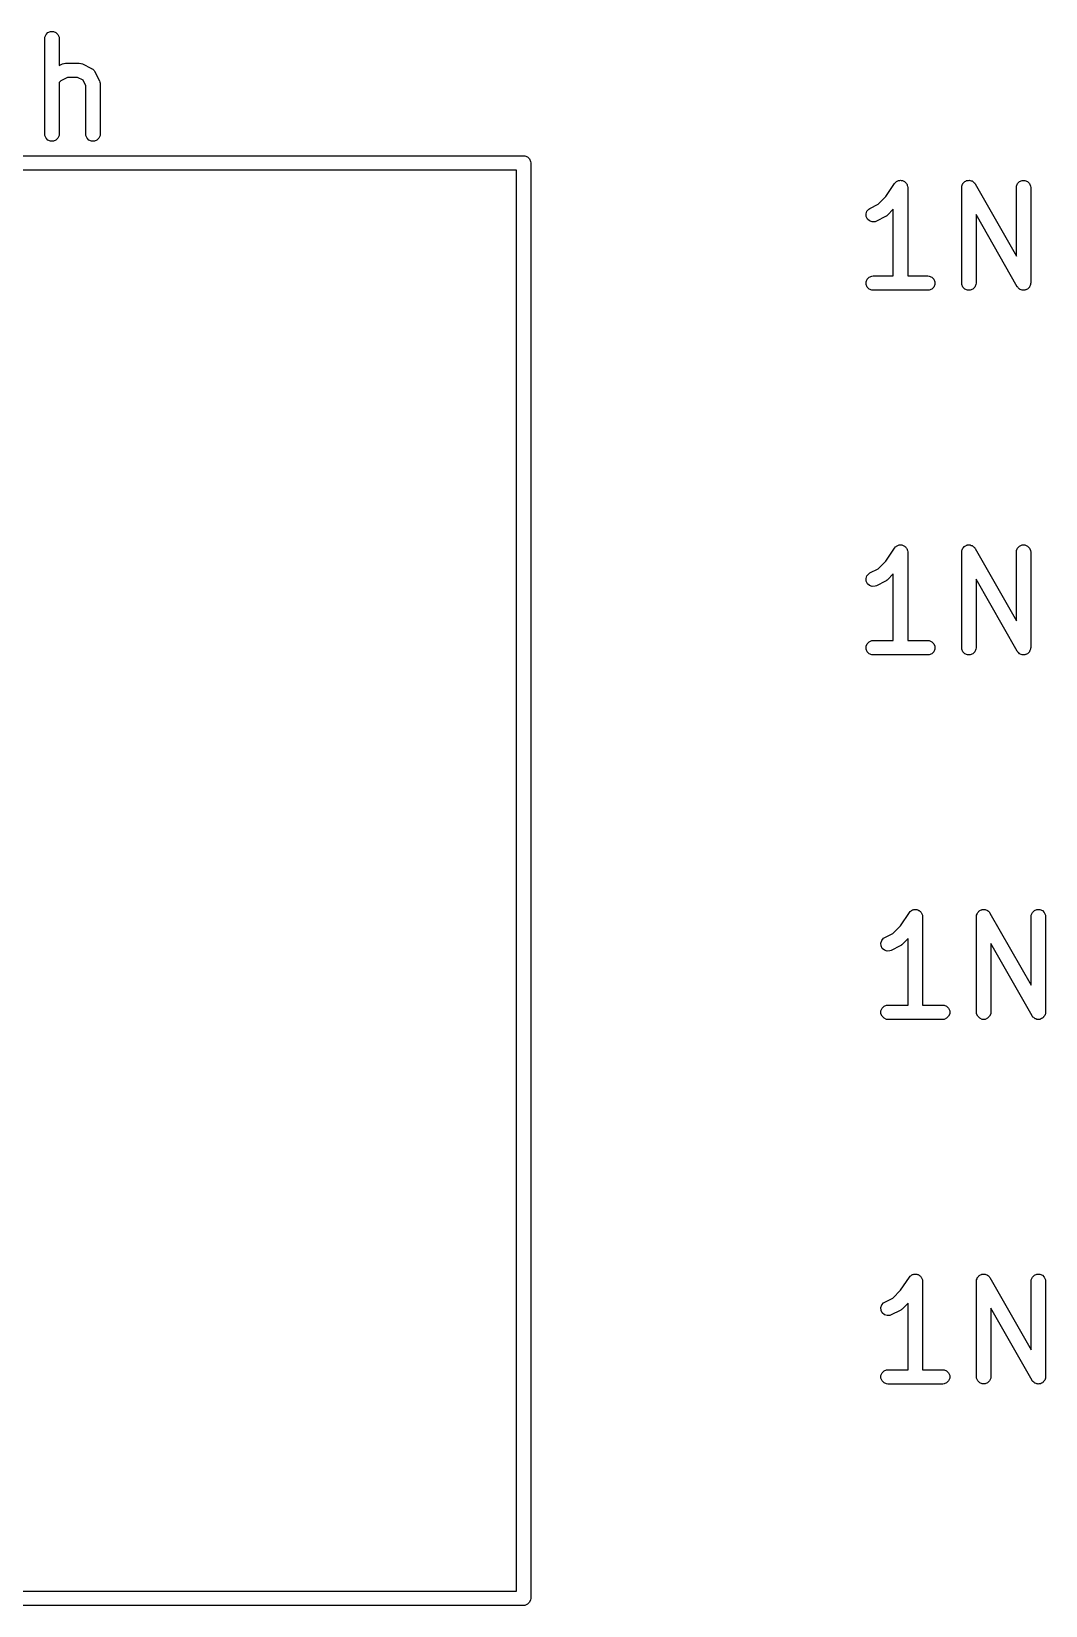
# Model space of a CAD drawing. Header units: millimetres. Extents: x 73 to 176, y -160 to -92.
# Drawn here: x 139.13 to 149.73, y -157.97 to -141.53 of the extents above; entities that cross this region are included whole.
import ezdxf

# ---------------------------------------------------------------- set-up
doc = ezdxf.new("R2010")
doc.units = ezdxf.units.MM
doc.layers.add('F.Fab', color=9, linetype='CONTINUOUS', true_color=0xafafaf)

msp = doc.modelspace()

# ---------------------------------------------------------------- linework, layer by layer
at = {"layer": 'F.Fab', "linetype": 'CONTINUOUS'}
for p, q in [((139.270529, -141.598819), (139.27197, -141.584187)), ((139.270529, -142.598819), (139.270529, -141.598819)), ((139.27197, -141.584187), (139.283169, -141.557151)), ((139.283169, -141.557151), (139.303861, -141.536459)), ((139.303861, -141.536459), (139.330897, -141.52526)), ((139.330897, -141.52526), (139.360161, -141.52526)), ((139.360161, -141.52526), (139.387197, -141.536459)), ((139.387197, -141.536459), (139.407889, -141.557151)), ((139.407889, -141.557151), (139.419088, -141.584187)), ((139.419088, -141.584187), (139.420529, -141.598819)), ((139.420529, -141.598819), (139.420529, -141.882228)), ((139.420529, -141.882228), (139.454845, -141.86507)), ((139.454845, -141.86507), (139.468576, -141.859815)), ((139.468576, -141.859815), (139.471265, -141.859623)), ((139.471265, -141.859623), (139.473754, -141.858593)), ((139.473754, -141.858593), (139.488386, -141.857152)), ((139.488386, -141.857152), (139.631243, -141.857152)), ((139.631243, -141.857152), (139.645875, -141.858593)), ((139.645875, -141.858593), (139.648364, -141.859624)), ((139.648364, -141.859624), (139.651052, -141.859815)), ((139.651052, -141.859815), (139.664784, -141.86507)), ((139.664784, -141.86507), (139.760022, -141.912689)), ((139.760022, -141.912689), (139.762469, -141.914229)), ((139.762469, -141.914229), (139.763623, -141.914614)), ((139.763623, -141.914614), (139.765059, -141.915859)), ((139.765059, -141.915859), (139.772465, -141.920521)), ((139.772465, -141.920521), (139.778626, -141.927625)), ((139.778626, -141.927625), (139.785731, -141.933787)), ((139.785731, -141.933787), (139.790392, -141.941192)), ((139.790392, -141.941192), (139.791638, -141.942629)), ((139.791638, -141.942629), (139.792022, -141.943782)), ((139.792022, -141.943782), (139.793563, -141.94623)), ((139.793563, -141.94623), (139.841182, -142.041468)), ((139.437575, -142.04141), (139.420529, -142.058456)), ((139.420529, -142.058456), (139.420529, -142.598819)), ((139.506091, -142.007152), (139.437575, -142.04141)), ((139.613538, -142.007152), (139.506091, -142.007152)), ((139.670579, -142.035672), (139.613538, -142.007152)), ((139.6991, -142.092714), (139.670579, -142.035672)), ((139.6991, -142.598819), (139.6991, -142.092714)), ((139.841182, -142.041468), (139.846437, -142.055199)), ((139.846437, -142.055199), (139.846628, -142.057888)), ((139.846628, -142.057888), (139.847659, -142.060377)), ((139.847659, -142.060377), (139.8491, -142.075009)), ((139.8491, -142.075009), (139.8491, -142.598819)), ((139.27197, -142.613451), (139.270529, -142.598819)), ((139.420529, -142.598819), (139.419088, -142.613451)), ((139.700541, -142.613451), (139.6991, -142.598819)), ((139.8491, -142.598819), (139.847659, -142.613451)), ((139.283169, -142.640487), (139.27197, -142.613451)), ((139.303861, -142.661179), (139.283169, -142.640487)), ((139.330897, -142.672378), (139.303861, -142.661179)), ((139.360161, -142.672378), (139.330897, -142.672378)), ((139.387197, -142.661179), (139.360161, -142.672378)), ((139.407889, -142.640487), (139.387197, -142.661179)), ((139.419088, -142.613451), (139.407889, -142.640487)), ((139.71174, -142.640487), (139.700541, -142.613451)), ((139.732432, -142.661179), (139.71174, -142.640487)), ((139.759468, -142.672378), (139.732432, -142.661179)), ((139.788732, -142.672378), (139.759468, -142.672378)), ((139.815768, -142.661179), (139.788732, -142.672378)), ((139.83646, -142.640487), (139.815768, -142.661179)), ((139.847659, -142.613451), (139.83646, -142.640487)), ((129.2741, -142.824), (144.2741, -142.824)), ((144.2741, -142.824), (144.288732, -142.825441)), ((144.288732, -142.825441), (144.315768, -142.83664)), ((144.315768, -142.83664), (144.33646, -142.857332)), ((144.33646, -142.857332), (144.347659, -142.884368)), ((144.347659, -142.884368), (144.3491, -142.899)), ((144.3491, -142.899), (144.3491, -157.899)), ((144.1991, -142.974), (129.3491, -142.974)), ((144.1991, -157.824), (144.1991, -142.974)), ((148.151738, -143.113099), (148.160959, -143.101841)), ((148.160959, -143.101841), (148.167128, -143.097709)), ((148.167128, -143.097709), (148.172379, -143.092459)), ((148.172379, -143.092459), (148.179168, -143.089646)), ((148.179168, -143.089646), (148.185274, -143.085558)), ((148.185274, -143.085558), (148.192554, -143.084101)), ((148.192554, -143.084101), (148.199415, -143.08126)), ((148.199415, -143.08126), (148.206763, -143.08126)), ((148.206763, -143.08126), (148.213968, -143.079819)), ((148.213968, -143.079819), (148.221252, -143.08126)), ((148.221252, -143.08126), (148.228679, -143.08126)), ((148.228679, -143.08126), (148.235467, -143.084072)), ((148.235467, -143.084072), (148.242676, -143.085498)), ((148.242676, -143.085498), (148.248855, -143.089617)), ((148.248855, -143.089617), (148.255715, -143.092459)), ((148.255715, -143.092459), (148.260908, -143.097652)), ((148.260908, -143.097652), (148.267025, -143.10173)), ((148.267025, -143.10173), (148.271158, -143.107902)), ((148.873023, -143.1061), (148.879133, -143.098211)), ((148.879133, -143.098211), (148.883286, -143.095837)), ((148.883286, -143.095837), (148.886665, -143.092459)), ((148.886665, -143.092459), (148.895877, -143.088642)), ((148.895877, -143.088642), (148.904542, -143.083692)), ((148.904542, -143.083692), (148.909285, -143.083089)), ((148.909285, -143.083089), (148.913701, -143.08126)), ((148.913701, -143.08126), (148.923675, -143.08126)), ((148.923675, -143.08126), (148.933572, -143.080002)), ((148.933572, -143.080002), (148.938184, -143.08126)), ((148.938184, -143.08126), (148.942965, -143.08126)), ((148.942965, -143.08126), (148.95218, -143.085077)), ((148.95218, -143.085077), (148.961804, -143.087702)), ((148.961804, -143.087702), (148.965584, -143.090629)), ((148.965584, -143.090629), (148.970001, -143.092459)), ((148.970001, -143.092459), (148.977051, -143.099509)), ((148.977051, -143.099509), (148.984941, -143.105619)), ((149.437401, -143.113151), (149.458093, -143.092459)), ((149.458093, -143.092459), (149.485129, -143.08126)), ((149.485129, -143.08126), (149.514393, -143.08126)), ((149.514393, -143.08126), (149.541429, -143.092459)), ((149.541429, -143.092459), (149.562121, -143.113151)), ((147.979144, -143.331275), (148.060523, -143.249896)), ((148.060523, -143.249896), (148.151643, -143.113216)), ((148.151643, -143.113216), (148.151677, -143.113173)), ((148.151677, -143.113173), (148.151687, -143.113151)), ((148.151687, -143.113151), (148.151738, -143.113099)), ((148.271158, -143.107902), (148.276407, -143.113151)), ((148.276407, -143.113151), (148.279218, -143.119938)), ((148.279218, -143.119938), (148.283308, -143.126045)), ((148.283308, -143.126045), (148.284764, -143.133326)), ((148.284764, -143.133326), (148.287606, -143.140187)), ((148.287606, -143.140187), (148.289031, -143.154663)), ((148.289031, -143.154663), (148.289047, -143.15474)), ((148.289047, -143.15474), (148.289041, -143.154766)), ((148.289041, -143.154766), (148.289047, -143.154819)), ((148.289047, -143.154819), (148.289047, -144.079819)), ((148.853333, -143.154819), (148.853703, -143.151055)), ((148.853333, -144.154819), (148.853333, -143.154819)), ((148.853516, -143.14958), (148.854037, -143.147669)), ((148.853703, -143.151055), (148.853516, -143.14958)), ((148.854037, -143.147669), (148.854774, -143.140187)), ((148.854774, -143.140187), (148.858591, -143.130971)), ((148.858591, -143.130971), (148.861216, -143.121348)), ((148.861216, -143.121348), (148.864143, -143.117567)), ((148.864143, -143.117567), (148.865973, -143.113151)), ((148.865973, -143.113151), (148.873023, -143.1061)), ((148.984941, -143.105619), (148.989293, -143.111751)), ((148.989293, -143.111751), (148.990693, -143.113151)), ((148.990693, -143.113151), (148.991262, -143.114525)), ((148.991262, -143.114525), (148.993451, -143.117609)), ((148.993451, -143.117609), (149.424761, -143.872402)), ((149.424761, -143.154819), (149.426202, -143.140187)), ((149.424761, -143.872402), (149.424761, -143.154819)), ((149.426202, -143.140187), (149.437401, -143.113151)), ((149.562121, -143.113151), (149.57332, -143.140187)), ((149.57332, -143.140187), (149.574761, -143.154819)), ((149.574761, -143.154819), (149.574761, -144.154819)), ((147.853922, -143.431152), (147.863176, -143.403391)), ((147.855996, -143.460342), (147.853922, -143.431152)), ((147.863176, -143.403391), (147.882349, -143.381283)), ((147.882349, -143.381283), (147.894792, -143.373451)), ((147.894792, -143.373451), (147.979144, -143.331275)), ((148.139047, -143.383504), (148.076604, -143.445947)), ((148.139047, -144.079819), (148.139047, -143.383504)), ((147.869083, -143.486517), (147.855996, -143.460342)), ((147.891191, -143.50569), (147.869083, -143.486517)), ((147.918952, -143.514944), (147.891191, -143.50569)), ((147.948142, -143.51287), (147.918952, -143.514944)), ((147.961874, -143.507615), (147.948142, -143.51287)), ((148.057112, -143.459996), (147.961874, -143.507615)), ((148.063411, -143.456031), (148.057112, -143.459996)), ((148.065239, -143.455274), (148.063411, -143.456031)), ((148.067295, -143.453585), (148.065239, -143.455274)), ((148.069555, -143.452164), (148.067295, -143.453585)), ((148.070854, -143.450665), (148.069555, -143.452164)), ((148.076604, -143.445947), (148.070854, -143.450665)), ((149.434643, -144.19203), (149.003333, -143.437235)), ((149.003333, -143.437235), (149.003333, -144.154819)), ((147.886665, -144.092459), (147.913701, -144.08126)), ((147.913701, -144.08126), (147.928333, -144.079819)), ((147.928333, -144.079819), (148.139047, -144.079819)), ((148.289047, -144.079819), (148.499761, -144.079819)), ((148.499761, -144.079819), (148.514393, -144.08126)), ((148.514393, -144.08126), (148.541429, -144.092459)), ((147.854774, -144.140187), (147.865973, -144.113151)), ((147.854774, -144.169451), (147.854774, -144.140187)), ((147.865973, -144.196487), (147.854774, -144.169451)), ((147.865973, -144.113151), (147.886665, -144.092459)), ((147.886665, -144.217179), (147.865973, -144.196487)), ((147.913701, -144.228378), (147.886665, -144.217179)), ((147.928333, -144.229819), (147.913701, -144.228378)), ((148.499761, -144.229819), (147.928333, -144.229819)), ((148.514393, -144.228378), (148.499761, -144.229819)), ((148.541429, -144.217179), (148.514393, -144.228378)), ((148.541429, -144.092459), (148.562121, -144.113151)), ((148.562121, -144.196487), (148.541429, -144.217179)), ((148.562121, -144.113151), (148.57332, -144.140187)), ((148.57332, -144.169451), (148.562121, -144.196487)), ((148.57332, -144.140187), (148.57332, -144.169451)), ((148.854774, -144.169451), (148.853333, -144.154819)), ((148.865973, -144.196487), (148.854774, -144.169451)), ((148.886665, -144.217179), (148.865973, -144.196487)), ((148.913701, -144.228378), (148.886665, -144.217179)), ((148.942965, -144.228378), (148.913701, -144.228378)), ((148.970001, -144.217179), (148.942965, -144.228378)), ((148.990693, -144.196487), (148.970001, -144.217179)), ((149.001892, -144.169451), (148.990693, -144.196487)), ((149.003333, -144.154819), (149.001892, -144.169451)), ((149.436832, -144.195114), (149.434643, -144.19203)), ((149.437401, -144.196487), (149.436832, -144.195114)), ((149.438798, -144.197884), (149.437401, -144.196487)), ((149.443153, -144.204019), (149.438798, -144.197884)), ((149.451041, -144.210127), (149.443153, -144.204019)), ((149.458093, -144.217179), (149.451041, -144.210127)), ((149.462511, -144.219009), (149.458093, -144.217179)), ((149.466291, -144.221936), (149.462511, -144.219009)), ((149.475912, -144.22456), (149.466291, -144.221936)), ((149.485129, -144.228378), (149.475912, -144.22456)), ((149.48991, -144.228378), (149.485129, -144.228378)), ((149.494522, -144.229636), (149.48991, -144.228378)), ((149.504419, -144.228378), (149.494522, -144.229636)), ((149.514393, -144.228378), (149.504419, -144.228378)), ((149.518808, -144.226548), (149.514393, -144.228378)), ((149.523552, -144.225946), (149.518808, -144.226548)), ((149.532216, -144.220995), (149.523552, -144.225946)), ((149.541429, -144.217179), (149.532216, -144.220995)), ((149.544807, -144.2138), (149.541429, -144.217179)), ((149.548961, -144.211427), (149.544807, -144.2138)), ((149.55507, -144.203537), (149.548961, -144.211427)), ((149.562121, -144.196487), (149.55507, -144.203537)), ((149.56395, -144.19207), (149.562121, -144.196487)), ((149.566878, -144.18829), (149.56395, -144.19207)), ((149.569502, -144.178666), (149.566878, -144.18829)), ((149.57332, -144.169451), (149.569502, -144.178666)), ((149.574056, -144.161968), (149.57332, -144.169451)), ((149.574578, -144.160058), (149.574056, -144.161968)), ((149.574761, -144.154819), (149.57439, -144.158582)), ((149.57439, -144.158582), (149.574578, -144.160058)), ((148.060523, -147.059896), (148.151643, -146.923216)), ((148.151643, -146.923216), (148.151677, -146.923173)), ((148.151677, -146.923173), (148.151687, -146.923151)), ((148.151687, -146.923151), (148.151738, -146.923099)), ((148.151738, -146.923099), (148.160959, -146.911841)), ((148.160959, -146.911841), (148.167128, -146.907709)), ((148.167128, -146.907709), (148.172379, -146.902459)), ((148.172379, -146.902459), (148.179168, -146.899646)), ((148.179168, -146.899646), (148.185274, -146.895558)), ((148.185274, -146.895558), (148.192554, -146.894101)), ((148.192554, -146.894101), (148.199415, -146.89126)), ((148.199415, -146.89126), (148.206763, -146.89126)), ((148.206763, -146.89126), (148.213968, -146.889819)), ((148.213968, -146.889819), (148.221252, -146.89126)), ((148.221252, -146.89126), (148.228679, -146.89126)), ((148.228679, -146.89126), (148.235467, -146.894072)), ((148.235467, -146.894072), (148.242676, -146.895498)), ((148.242676, -146.895498), (148.248855, -146.899617)), ((148.248855, -146.899617), (148.255715, -146.902459)), ((148.255715, -146.902459), (148.260908, -146.907652)), ((148.260908, -146.907652), (148.267025, -146.91173)), ((148.267025, -146.91173), (148.271158, -146.917902)), ((148.271158, -146.917902), (148.276407, -146.923151)), ((148.276407, -146.923151), (148.279218, -146.929938)), ((148.279218, -146.929938), (148.283308, -146.936045)), ((148.283308, -146.936045), (148.284764, -146.943326)), ((148.284764, -146.943326), (148.287606, -146.950187)), ((148.287606, -146.950187), (148.289031, -146.964663)), ((148.289031, -146.964663), (148.289047, -146.96474)), ((148.289047, -146.96474), (148.289041, -146.964766)), ((148.289041, -146.964766), (148.289047, -146.964819)), ((148.289047, -146.964819), (148.289047, -147.889819)), ((148.853333, -146.964819), (148.853703, -146.961055)), ((148.853333, -147.964819), (148.853333, -146.964819)), ((148.853516, -146.95958), (148.854037, -146.957669)), ((148.853703, -146.961055), (148.853516, -146.95958)), ((148.854037, -146.957669), (148.854774, -146.950187)), ((148.854774, -146.950187), (148.858591, -146.940971)), ((148.858591, -146.940971), (148.861216, -146.931348)), ((148.861216, -146.931348), (148.864143, -146.927567)), ((148.864143, -146.927567), (148.865973, -146.923151)), ((148.865973, -146.923151), (148.873023, -146.9161)), ((148.873023, -146.9161), (148.879133, -146.908211)), ((148.879133, -146.908211), (148.883286, -146.905837)), ((148.883286, -146.905837), (148.886665, -146.902459)), ((148.886665, -146.902459), (148.895877, -146.898642)), ((148.895877, -146.898642), (148.904542, -146.893692)), ((148.904542, -146.893692), (148.909285, -146.893089)), ((148.909285, -146.893089), (148.913701, -146.89126)), ((148.913701, -146.89126), (148.923675, -146.89126)), ((148.923675, -146.89126), (148.933572, -146.890002)), ((148.933572, -146.890002), (148.938184, -146.89126)), ((148.938184, -146.89126), (148.942965, -146.89126)), ((148.942965, -146.89126), (148.95218, -146.895077)), ((148.95218, -146.895077), (148.961804, -146.897702)), ((148.961804, -146.897702), (148.965584, -146.900629)), ((148.965584, -146.900629), (148.970001, -146.902459)), ((148.970001, -146.902459), (148.977051, -146.909509)), ((148.977051, -146.909509), (148.984941, -146.915619)), ((148.984941, -146.915619), (148.989293, -146.921751)), ((148.989293, -146.921751), (148.990693, -146.923151)), ((148.990693, -146.923151), (148.991262, -146.924525)), ((148.991262, -146.924525), (148.993451, -146.927609)), ((148.993451, -146.927609), (149.424761, -147.682402)), ((149.424761, -146.964819), (149.426202, -146.950187)), ((149.424761, -147.682402), (149.424761, -146.964819)), ((149.426202, -146.950187), (149.437401, -146.923151)), ((149.437401, -146.923151), (149.458093, -146.902459)), ((149.458093, -146.902459), (149.485129, -146.89126)), ((149.485129, -146.89126), (149.514393, -146.89126)), ((149.514393, -146.89126), (149.541429, -146.902459)), ((149.541429, -146.902459), (149.562121, -146.923151)), ((149.562121, -146.923151), (149.57332, -146.950187)), ((149.57332, -146.950187), (149.574761, -146.964819)), ((149.574761, -146.964819), (149.574761, -147.964819)), ((147.853922, -147.241152), (147.863176, -147.213391)), ((147.863176, -147.213391), (147.882349, -147.191283)), ((147.882349, -147.191283), (147.894792, -147.183451)), ((147.894792, -147.183451), (147.979144, -147.141275)), ((147.979144, -147.141275), (148.060523, -147.059896)), ((148.139047, -147.193504), (148.076604, -147.255947)), ((148.139047, -147.889819), (148.139047, -147.193504)), ((147.855996, -147.270342), (147.853922, -147.241152)), ((147.869083, -147.296517), (147.855996, -147.270342)), ((147.891191, -147.31569), (147.869083, -147.296517)), ((147.918952, -147.324944), (147.891191, -147.31569)), ((147.948142, -147.32287), (147.918952, -147.324944)), ((147.961874, -147.317615), (147.948142, -147.32287)), ((148.057112, -147.269996), (147.961874, -147.317615)), ((148.063411, -147.266031), (148.057112, -147.269996)), ((148.065239, -147.265274), (148.063411, -147.266031)), ((148.067295, -147.263585), (148.065239, -147.265274)), ((148.069555, -147.262164), (148.067295, -147.263585)), ((148.070854, -147.260665), (148.069555, -147.262164)), ((148.076604, -147.255947), (148.070854, -147.260665)), ((149.434643, -148.00203), (149.003333, -147.247235)), ((149.003333, -147.247235), (149.003333, -147.964819)), ((147.854774, -147.950187), (147.865973, -147.923151)), ((147.854774, -147.979451), (147.854774, -147.950187)), ((147.865973, -148.006487), (147.854774, -147.979451)), ((147.865973, -147.923151), (147.886665, -147.902459)), ((147.886665, -148.027179), (147.865973, -148.006487)), ((147.886665, -147.902459), (147.913701, -147.89126)), ((147.913701, -148.038378), (147.886665, -148.027179)), ((147.913701, -147.89126), (147.928333, -147.889819)), ((147.928333, -148.039819), (147.913701, -148.038378)), ((147.928333, -147.889819), (148.139047, -147.889819)), ((148.289047, -147.889819), (148.499761, -147.889819)), ((148.499761, -147.889819), (148.514393, -147.89126)), ((148.514393, -148.038378), (148.499761, -148.039819)), ((148.514393, -147.89126), (148.541429, -147.902459)), ((148.541429, -148.027179), (148.514393, -148.038378)), ((148.541429, -147.902459), (148.562121, -147.923151)), ((148.562121, -148.006487), (148.541429, -148.027179)), ((148.562121, -147.923151), (148.57332, -147.950187)), ((148.57332, -147.979451), (148.562121, -148.006487)), ((148.57332, -147.950187), (148.57332, -147.979451)), ((148.854774, -147.979451), (148.853333, -147.964819)), ((148.865973, -148.006487), (148.854774, -147.979451)), ((148.886665, -148.027179), (148.865973, -148.006487)), ((148.913701, -148.038378), (148.886665, -148.027179)), ((148.942965, -148.038378), (148.913701, -148.038378)), ((148.970001, -148.027179), (148.942965, -148.038378)), ((148.990693, -148.006487), (148.970001, -148.027179)), ((149.001892, -147.979451), (148.990693, -148.006487)), ((149.003333, -147.964819), (149.001892, -147.979451)), ((149.436832, -148.005114), (149.434643, -148.00203)), ((149.437401, -148.006487), (149.436832, -148.005114)), ((149.438798, -148.007884), (149.437401, -148.006487)), ((149.443153, -148.014019), (149.438798, -148.007884)), ((149.451041, -148.020127), (149.443153, -148.014019)), ((149.458093, -148.027179), (149.451041, -148.020127)), ((149.462511, -148.029009), (149.458093, -148.027179)), ((149.466291, -148.031936), (149.462511, -148.029009)), ((149.475912, -148.03456), (149.466291, -148.031936)), ((149.485129, -148.038378), (149.475912, -148.03456)), ((149.48991, -148.038378), (149.485129, -148.038378)), ((149.494522, -148.039636), (149.48991, -148.038378)), ((149.504419, -148.038378), (149.494522, -148.039636)), ((149.514393, -148.038378), (149.504419, -148.038378)), ((149.518808, -148.036548), (149.514393, -148.038378)), ((149.523552, -148.035946), (149.518808, -148.036548)), ((149.532216, -148.030995), (149.523552, -148.035946)), ((149.541429, -148.027179), (149.532216, -148.030995)), ((149.544807, -148.0238), (149.541429, -148.027179)), ((149.548961, -148.021427), (149.544807, -148.0238)), ((149.55507, -148.013537), (149.548961, -148.021427)), ((149.562121, -148.006487), (149.55507, -148.013537)), ((149.56395, -148.00207), (149.562121, -148.006487)), ((149.566878, -147.99829), (149.56395, -148.00207)), ((149.569502, -147.988666), (149.566878, -147.99829)), ((149.57332, -147.979451), (149.569502, -147.988666)), ((149.574056, -147.971968), (149.57332, -147.979451)), ((149.574578, -147.970058), (149.574056, -147.971968)), ((149.574761, -147.964819), (149.57439, -147.968582)), ((149.57439, -147.968582), (149.574578, -147.970058)), ((148.499761, -148.039819), (147.928333, -148.039819)), ((148.215523, -150.869896), (148.306643, -150.733216)), ((148.306643, -150.733216), (148.306677, -150.733173)), ((148.306677, -150.733173), (148.306687, -150.733151)), ((148.306687, -150.733151), (148.306738, -150.733099)), ((148.306738, -150.733099), (148.315959, -150.721841)), ((148.315959, -150.721841), (148.322128, -150.717709)), ((148.322128, -150.717709), (148.327379, -150.712459)), ((148.327379, -150.712459), (148.334168, -150.709646)), ((148.334168, -150.709646), (148.340274, -150.705558)), ((148.340274, -150.705558), (148.347554, -150.704101)), ((148.347554, -150.704101), (148.354415, -150.70126)), ((148.354415, -150.70126), (148.361763, -150.70126)), ((148.361763, -150.70126), (148.368968, -150.699819)), ((148.368968, -150.699819), (148.376252, -150.70126)), ((148.376252, -150.70126), (148.383679, -150.70126)), ((148.383679, -150.70126), (148.390467, -150.704072)), ((148.390467, -150.704072), (148.397676, -150.705498)), ((148.397676, -150.705498), (148.403855, -150.709617)), ((148.403855, -150.709617), (148.410715, -150.712459)), ((148.410715, -150.712459), (148.415908, -150.717652)), ((148.415908, -150.717652), (148.422025, -150.72173)), ((148.422025, -150.72173), (148.426158, -150.727902)), ((148.426158, -150.727902), (148.431407, -150.733151)), ((148.431407, -150.733151), (148.434218, -150.739938)), ((148.434218, -150.739938), (148.438308, -150.746045)), ((148.438308, -150.746045), (148.439764, -150.753326)), ((148.439764, -150.753326), (148.442606, -150.760187)), ((148.442606, -150.760187), (148.444031, -150.774663)), ((148.444031, -150.774663), (148.444047, -150.77474)), ((148.444047, -150.77474), (148.444041, -150.774766)), ((148.444041, -150.774766), (148.444047, -150.774819)), ((148.444047, -150.774819), (148.444047, -151.699819)), ((149.008333, -150.774819), (149.008703, -150.771055)), ((149.008333, -151.774819), (149.008333, -150.774819)), ((149.008516, -150.76958), (149.009037, -150.767669)), ((149.008703, -150.771055), (149.008516, -150.76958)), ((149.009037, -150.767669), (149.009774, -150.760187)), ((149.009774, -150.760187), (149.013591, -150.750971)), ((149.013591, -150.750971), (149.016216, -150.741348)), ((149.016216, -150.741348), (149.019143, -150.737567)), ((149.019143, -150.737567), (149.020973, -150.733151)), ((149.020973, -150.733151), (149.028023, -150.7261)), ((149.028023, -150.7261), (149.034133, -150.718211)), ((149.034133, -150.718211), (149.038286, -150.715837)), ((149.038286, -150.715837), (149.041665, -150.712459)), ((149.041665, -150.712459), (149.050877, -150.708642)), ((149.050877, -150.708642), (149.059542, -150.703692)), ((149.059542, -150.703692), (149.064285, -150.703089)), ((149.064285, -150.703089), (149.068701, -150.70126)), ((149.068701, -150.70126), (149.078675, -150.70126)), ((149.078675, -150.70126), (149.088572, -150.700002)), ((149.088572, -150.700002), (149.093184, -150.70126)), ((149.093184, -150.70126), (149.097965, -150.70126)), ((149.097965, -150.70126), (149.10718, -150.705077)), ((149.10718, -150.705077), (149.116804, -150.707702)), ((149.116804, -150.707702), (149.120584, -150.710629)), ((149.120584, -150.710629), (149.125001, -150.712459)), ((149.125001, -150.712459), (149.132051, -150.719509)), ((149.132051, -150.719509), (149.139941, -150.725619)), ((149.139941, -150.725619), (149.144293, -150.731751)), ((149.144293, -150.731751), (149.145693, -150.733151)), ((149.145693, -150.733151), (149.146262, -150.734525)), ((149.146262, -150.734525), (149.148451, -150.737609)), ((149.148451, -150.737609), (149.579761, -151.492402)), ((149.579761, -150.774819), (149.581202, -150.760187)), ((149.579761, -151.492402), (149.579761, -150.774819)), ((149.581202, -150.760187), (149.592401, -150.733151)), ((149.592401, -150.733151), (149.613093, -150.712459)), ((149.613093, -150.712459), (149.640129, -150.70126)), ((149.640129, -150.70126), (149.669393, -150.70126)), ((149.669393, -150.70126), (149.696429, -150.712459)), ((149.696429, -150.712459), (149.717121, -150.733151)), ((149.717121, -150.733151), (149.72832, -150.760187)), ((149.72832, -150.760187), (149.729761, -150.774819)), ((149.729761, -150.774819), (149.729761, -151.774819)), ((148.037349, -151.001283), (148.049792, -150.993451)), ((148.049792, -150.993451), (148.134144, -150.951275)), ((148.134144, -150.951275), (148.215523, -150.869896)), ((148.008922, -151.051152), (148.018176, -151.023391)), ((148.010996, -151.080342), (148.008922, -151.051152)), ((148.024083, -151.106517), (148.010996, -151.080342)), ((148.018176, -151.023391), (148.037349, -151.001283)), ((148.046191, -151.12569), (148.024083, -151.106517)), ((148.073952, -151.134944), (148.046191, -151.12569)), ((148.103142, -151.13287), (148.073952, -151.134944)), ((148.116874, -151.127615), (148.103142, -151.13287)), ((148.212112, -151.079996), (148.116874, -151.127615)), ((148.218411, -151.076031), (148.212112, -151.079996)), ((148.220239, -151.075274), (148.218411, -151.076031)), ((148.222295, -151.073585), (148.220239, -151.075274)), ((148.224555, -151.072164), (148.222295, -151.073585)), ((148.225854, -151.070665), (148.224555, -151.072164)), ((148.231604, -151.065947), (148.225854, -151.070665)), ((148.294047, -151.003504), (148.231604, -151.065947)), ((148.294047, -151.699819), (148.294047, -151.003504)), ((149.589643, -151.81203), (149.158333, -151.057235)), ((149.158333, -151.057235), (149.158333, -151.774819)), ((148.009774, -151.760187), (148.020973, -151.733151)), ((148.009774, -151.789451), (148.009774, -151.760187)), ((148.020973, -151.816487), (148.009774, -151.789451)), ((148.020973, -151.733151), (148.041665, -151.712459)), ((148.041665, -151.837179), (148.020973, -151.816487)), ((148.041665, -151.712459), (148.068701, -151.70126)), ((148.068701, -151.70126), (148.083333, -151.699819)), ((148.083333, -151.699819), (148.294047, -151.699819)), ((148.444047, -151.699819), (148.654761, -151.699819)), ((148.654761, -151.699819), (148.669393, -151.70126)), ((148.669393, -151.70126), (148.696429, -151.712459)), ((148.696429, -151.712459), (148.717121, -151.733151)), ((148.717121, -151.816487), (148.696429, -151.837179)), ((148.717121, -151.733151), (148.72832, -151.760187)), ((148.72832, -151.789451), (148.717121, -151.816487)), ((148.72832, -151.760187), (148.72832, -151.789451)), ((149.009774, -151.789451), (149.008333, -151.774819)), ((149.020973, -151.816487), (149.009774, -151.789451)), ((149.041665, -151.837179), (149.020973, -151.816487)), ((149.145693, -151.816487), (149.125001, -151.837179)), ((149.156892, -151.789451), (149.145693, -151.816487)), ((149.158333, -151.774819), (149.156892, -151.789451)), ((149.591832, -151.815114), (149.589643, -151.81203)), ((149.592401, -151.816487), (149.591832, -151.815114)), ((149.593798, -151.817884), (149.592401, -151.816487)), ((149.598153, -151.824019), (149.593798, -151.817884)), ((149.717121, -151.816487), (149.71007, -151.823537)), ((149.71895, -151.81207), (149.717121, -151.816487)), ((149.721878, -151.80829), (149.71895, -151.81207)), ((149.724502, -151.798666), (149.721878, -151.80829)), ((149.72832, -151.789451), (149.724502, -151.798666)), ((149.729056, -151.781968), (149.72832, -151.789451)), ((149.729578, -151.780058), (149.729056, -151.781968)), ((149.729761, -151.774819), (149.72939, -151.778582)), ((149.72939, -151.778582), (149.729578, -151.780058)), ((148.068701, -151.848378), (148.041665, -151.837179)), ((148.083333, -151.849819), (148.068701, -151.848378)), ((148.654761, -151.849819), (148.083333, -151.849819)), ((148.669393, -151.848378), (148.654761, -151.849819)), ((148.696429, -151.837179), (148.669393, -151.848378)), ((149.068701, -151.848378), (149.041665, -151.837179)), ((149.097965, -151.848378), (149.068701, -151.848378)), ((149.125001, -151.837179), (149.097965, -151.848378)), ((149.606041, -151.830127), (149.598153, -151.824019)), ((149.613093, -151.837179), (149.606041, -151.830127)), ((149.617511, -151.839009), (149.613093, -151.837179)), ((149.621291, -151.841936), (149.617511, -151.839009)), ((149.630912, -151.84456), (149.621291, -151.841936)), ((149.640129, -151.848378), (149.630912, -151.84456)), ((149.64491, -151.848378), (149.640129, -151.848378)), ((149.649522, -151.849636), (149.64491, -151.848378)), ((149.659419, -151.848378), (149.649522, -151.849636)), ((149.669393, -151.848378), (149.659419, -151.848378)), ((149.673808, -151.846548), (149.669393, -151.848378)), ((149.678552, -151.845946), (149.673808, -151.846548)), ((149.687216, -151.840995), (149.678552, -151.845946)), ((149.696429, -151.837179), (149.687216, -151.840995)), ((149.699807, -151.8338), (149.696429, -151.837179)), ((149.703961, -151.831427), (149.699807, -151.8338)), ((149.71007, -151.823537), (149.703961, -151.831427)), ((148.215523, -154.679896), (148.306643, -154.543216)), ((148.306643, -154.543216), (148.306677, -154.543173)), ((148.306677, -154.543173), (148.306687, -154.543151)), ((148.306687, -154.543151), (148.306738, -154.543099)), ((148.306738, -154.543099), (148.315959, -154.531841)), ((148.315959, -154.531841), (148.322128, -154.527709)), ((148.322128, -154.527709), (148.327379, -154.522459)), ((148.327379, -154.522459), (148.334168, -154.519646)), ((148.334168, -154.519646), (148.340274, -154.515558)), ((148.340274, -154.515558), (148.347554, -154.514101)), ((148.347554, -154.514101), (148.354415, -154.51126)), ((148.354415, -154.51126), (148.361763, -154.51126)), ((148.361763, -154.51126), (148.368968, -154.509819)), ((148.368968, -154.509819), (148.376252, -154.51126)), ((148.376252, -154.51126), (148.383679, -154.51126)), ((148.383679, -154.51126), (148.390467, -154.514072)), ((148.390467, -154.514072), (148.397676, -154.515498)), ((148.397676, -154.515498), (148.403855, -154.519617)), ((148.403855, -154.519617), (148.410715, -154.522459)), ((148.410715, -154.522459), (148.415908, -154.527652)), ((148.415908, -154.527652), (148.422025, -154.53173)), ((148.422025, -154.53173), (148.426158, -154.537902)), ((148.426158, -154.537902), (148.431407, -154.543151)), ((148.431407, -154.543151), (148.434218, -154.549938)), ((148.434218, -154.549938), (148.438308, -154.556045)), ((148.438308, -154.556045), (148.439764, -154.563326)), ((148.439764, -154.563326), (148.442606, -154.570187)), ((148.442606, -154.570187), (148.444031, -154.584663)), ((148.444031, -154.584663), (148.444047, -154.58474)), ((148.444047, -154.58474), (148.444041, -154.584766)), ((148.444041, -154.584766), (148.444047, -154.584819)), ((148.444047, -154.584819), (148.444047, -155.509819)), ((149.008333, -154.584819), (149.008703, -154.581055)), ((149.008333, -155.584819), (149.008333, -154.584819)), ((149.008516, -154.57958), (149.009037, -154.577669)), ((149.008703, -154.581055), (149.008516, -154.57958)), ((149.009037, -154.577669), (149.009774, -154.570187)), ((149.009774, -154.570187), (149.013591, -154.560971)), ((149.013591, -154.560971), (149.016216, -154.551348)), ((149.016216, -154.551348), (149.019143, -154.547567)), ((149.019143, -154.547567), (149.020973, -154.543151)), ((149.020973, -154.543151), (149.028023, -154.5361)), ((149.028023, -154.5361), (149.034133, -154.528211)), ((149.034133, -154.528211), (149.038286, -154.525837)), ((149.038286, -154.525837), (149.041665, -154.522459)), ((149.041665, -154.522459), (149.050877, -154.518642)), ((149.050877, -154.518642), (149.059542, -154.513692)), ((149.059542, -154.513692), (149.064285, -154.513089)), ((149.064285, -154.513089), (149.068701, -154.51126)), ((149.068701, -154.51126), (149.078675, -154.51126)), ((149.078675, -154.51126), (149.088572, -154.510002)), ((149.088572, -154.510002), (149.093184, -154.51126)), ((149.093184, -154.51126), (149.097965, -154.51126)), ((149.097965, -154.51126), (149.10718, -154.515077)), ((149.10718, -154.515077), (149.116804, -154.517702)), ((149.116804, -154.517702), (149.120584, -154.520629)), ((149.120584, -154.520629), (149.125001, -154.522459)), ((149.125001, -154.522459), (149.132051, -154.529509)), ((149.132051, -154.529509), (149.139941, -154.535619)), ((149.139941, -154.535619), (149.144293, -154.541751)), ((149.144293, -154.541751), (149.145693, -154.543151)), ((149.145693, -154.543151), (149.146262, -154.544525)), ((149.146262, -154.544525), (149.148451, -154.547609)), ((149.148451, -154.547609), (149.579761, -155.302402)), ((149.579761, -154.584819), (149.581202, -154.570187)), ((149.579761, -155.302402), (149.579761, -154.584819)), ((149.581202, -154.570187), (149.592401, -154.543151)), ((149.592401, -154.543151), (149.613093, -154.522459)), ((149.613093, -154.522459), (149.640129, -154.51126)), ((149.640129, -154.51126), (149.669393, -154.51126)), ((149.669393, -154.51126), (149.696429, -154.522459)), ((149.696429, -154.522459), (149.717121, -154.543151)), ((149.717121, -154.543151), (149.72832, -154.570187)), ((149.72832, -154.570187), (149.729761, -154.584819)), ((149.729761, -154.584819), (149.729761, -155.584819)), ((148.049792, -154.803451), (148.134144, -154.761275)), ((148.134144, -154.761275), (148.215523, -154.679896)), ((148.008922, -154.861152), (148.018176, -154.833391)), ((148.010996, -154.890342), (148.008922, -154.861152)), ((148.024083, -154.916517), (148.010996, -154.890342)), ((148.018176, -154.833391), (148.037349, -154.811283)), ((148.046191, -154.93569), (148.024083, -154.916517)), ((148.037349, -154.811283), (148.049792, -154.803451)), ((148.073952, -154.944944), (148.046191, -154.93569)), ((148.103142, -154.94287), (148.073952, -154.944944)), ((148.116874, -154.937615), (148.103142, -154.94287)), ((148.212112, -154.889996), (148.116874, -154.937615)), ((148.218411, -154.886031), (148.212112, -154.889996)), ((148.220239, -154.885274), (148.218411, -154.886031)), ((148.222295, -154.883585), (148.220239, -154.885274)), ((148.224555, -154.882164), (148.222295, -154.883585)), ((148.225854, -154.880665), (148.224555, -154.882164)), ((148.231604, -154.875947), (148.225854, -154.880665)), ((148.294047, -154.813504), (148.231604, -154.875947)), ((148.294047, -155.509819), (148.294047, -154.813504)), ((149.589643, -155.62203), (149.158333, -154.867235)), ((149.158333, -154.867235), (149.158333, -155.584819)), ((148.009774, -155.570187), (148.020973, -155.543151)), ((148.009774, -155.599451), (148.009774, -155.570187)), ((148.020973, -155.626487), (148.009774, -155.599451)), ((148.020973, -155.543151), (148.041665, -155.522459)), ((148.041665, -155.522459), (148.068701, -155.51126)), ((148.068701, -155.51126), (148.083333, -155.509819)), ((148.083333, -155.509819), (148.294047, -155.509819)), ((148.444047, -155.509819), (148.654761, -155.509819)), ((148.654761, -155.509819), (148.669393, -155.51126)), ((148.669393, -155.51126), (148.696429, -155.522459)), ((148.696429, -155.522459), (148.717121, -155.543151)), ((148.717121, -155.543151), (148.72832, -155.570187)), ((148.72832, -155.599451), (148.717121, -155.626487)), ((148.72832, -155.570187), (148.72832, -155.599451)), ((149.009774, -155.599451), (149.008333, -155.584819)), ((149.020973, -155.626487), (149.009774, -155.599451)), ((149.156892, -155.599451), (149.145693, -155.626487)), ((149.158333, -155.584819), (149.156892, -155.599451)), ((149.72832, -155.599451), (149.724502, -155.608666)), ((149.729056, -155.591968), (149.72832, -155.599451)), ((149.729578, -155.590058), (149.729056, -155.591968)), ((149.729761, -155.584819), (149.72939, -155.588582)), ((149.72939, -155.588582), (149.729578, -155.590058)), ((148.041665, -155.647179), (148.020973, -155.626487)), ((148.068701, -155.658378), (148.041665, -155.647179)), ((148.083333, -155.659819), (148.068701, -155.658378)), ((148.654761, -155.659819), (148.083333, -155.659819)), ((148.669393, -155.658378), (148.654761, -155.659819)), ((148.696429, -155.647179), (148.669393, -155.658378)), ((148.717121, -155.626487), (148.696429, -155.647179)), ((149.041665, -155.647179), (149.020973, -155.626487)), ((149.068701, -155.658378), (149.041665, -155.647179)), ((149.097965, -155.658378), (149.068701, -155.658378)), ((149.125001, -155.647179), (149.097965, -155.658378)), ((149.145693, -155.626487), (149.125001, -155.647179)), ((149.591832, -155.625114), (149.589643, -155.62203)), ((149.592401, -155.626487), (149.591832, -155.625114)), ((149.593798, -155.627884), (149.592401, -155.626487)), ((149.598153, -155.634019), (149.593798, -155.627884)), ((149.606041, -155.640127), (149.598153, -155.634019)), ((149.613093, -155.647179), (149.606041, -155.640127)), ((149.617511, -155.649009), (149.613093, -155.647179)), ((149.621291, -155.651936), (149.617511, -155.649009)), ((149.630912, -155.65456), (149.621291, -155.651936)), ((149.640129, -155.658378), (149.630912, -155.65456)), ((149.64491, -155.658378), (149.640129, -155.658378)), ((149.649522, -155.659636), (149.64491, -155.658378)), ((149.659419, -155.658378), (149.649522, -155.659636)), ((149.669393, -155.658378), (149.659419, -155.658378)), ((149.673808, -155.656548), (149.669393, -155.658378)), ((149.678552, -155.655946), (149.673808, -155.656548)), ((149.687216, -155.650995), (149.678552, -155.655946)), ((149.696429, -155.647179), (149.687216, -155.650995)), ((149.699807, -155.6438), (149.696429, -155.647179)), ((149.703961, -155.641427), (149.699807, -155.6438)), ((149.71007, -155.633537), (149.703961, -155.641427)), ((149.717121, -155.626487), (149.71007, -155.633537)), ((149.71895, -155.62207), (149.717121, -155.626487)), ((149.721878, -155.61829), (149.71895, -155.62207)), ((149.724502, -155.608666), (149.721878, -155.61829)), ((129.3491, -157.824), (144.1991, -157.824)), ((144.3491, -157.899), (144.347659, -157.913632)), ((144.2741, -157.974), (129.2741, -157.974)), ((144.288732, -157.972559), (144.2741, -157.974)), ((144.315768, -157.96136), (144.288732, -157.972559)), ((144.33646, -157.940668), (144.315768, -157.96136)), ((144.347659, -157.913632), (144.33646, -157.940668))]:
    msp.add_line(p, q, dxfattribs=at)

doc.saveas('drawing.dxf')
